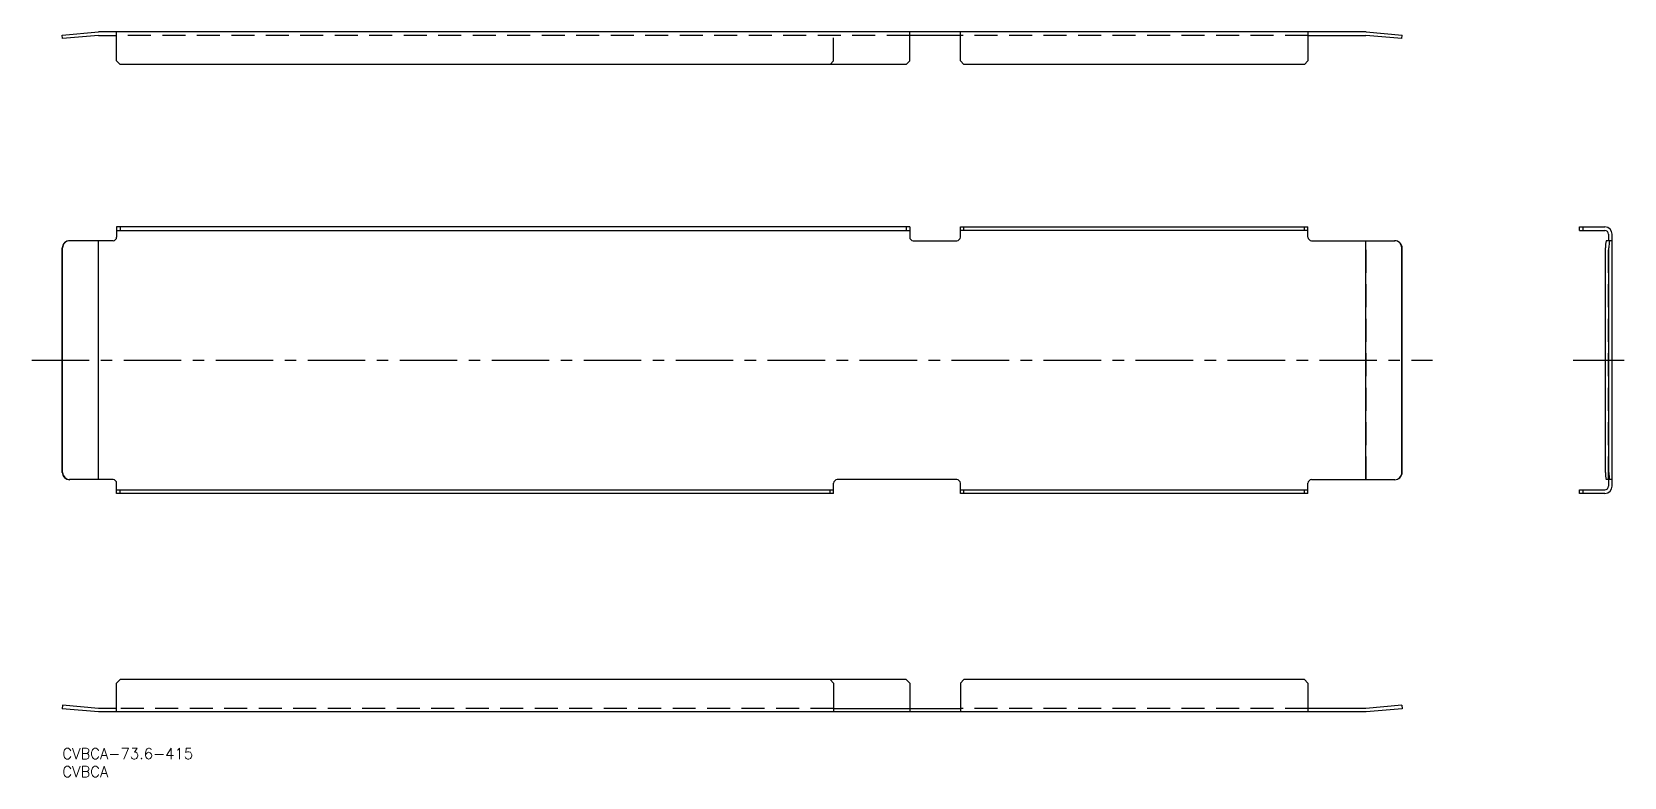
# Model space of a CAD drawing. Extents: x -8 to 431, y -8 to 198.
import ezdxf

# ---------------------------------------------------------------- set-up
doc = ezdxf.new("R2010")
doc.units = 0
doc.header["$LTSCALE"] = 0.5
doc.linetypes.add('CENTER', pattern=[50.8, 31.75, -6.35, 6.35, -6.35])
doc.linetypes.add('DASHED', pattern=[19.05, 12.7, -6.35])
for name, color, linetype in [('MSM_CENTER', 1, 'CENTER'), ('MSM_CONTINUOUS', 7, 'CONTINUOUS'), ('MSM_DASHED', 4, 'DASHED'), ('MSM_PART_NUMBER', 7, 'CONTINUOUS')]:
    doc.layers.add(name, color=color, linetype=linetype)
doc.styles.get("Standard").update_dxf_attribs({"font": 'txt.shx', "height": 3, "bigfont": 'bigfont.shx'})

msp = doc.modelspace()

# ---------------------------------------------------------------- linework, layer by layer
at = {"layer": 'MSM_CENTER'}
for p, q in [((-8.42, 107.16), (378.42, 107.16)), ((417.24, 107.16), (431.31, 107.16))]:
    msp.add_line(p, q, dxfattribs=at)
at = {"layer": 'MSM_CONTINUOUS'}
for p, q in [((0, 196.96), (9.96, 197.83)), ((0.09, 195.96), (0, 196.96)), ((10.01, 196.83), (0.09, 195.96)), ((360.04, 197.83), (9.96, 197.83)), ((10.01, 196.83), (15, 196.83)), ((15, 189.83), (15, 197.83)), ((234, 189.83), (234, 197.83)), ((248, 196.83), (234, 196.83)), ((248, 189.83), (248, 197.83)), ((344, 197.83), (344, 189.83)), ((344, 196.83), (359.99, 196.83)), ((369.91, 195.96), (359.99, 196.83)), ((360.04, 197.83), (370, 196.96)), ((369.91, 195.96), (370, 196.96)), ((16, 188.83), (15, 189.83)), ((234, 189.83), (233, 188.83)), ((248, 189.83), (249, 188.83)), ((343, 188.83), (344, 189.83)), ((233, 188.83), (16, 188.83)), ((343, 188.83), (249, 188.83)), ((234, 143.96), (15, 143.96)), ((15, 143.96), (15, 141.16)), ((15, 142.96), (234, 142.96)), ((16, 143.96), (16, 142.96)), ((233, 143.96), (233, 142.96)), ((234, 143.96), (234, 141.16)), ((248, 143.96), (344, 143.96)), ((248, 141.16), (248, 143.96)), ((344, 142.96), (248, 142.96)), ((249, 142.96), (249, 143.96)), ((343, 142.96), (343, 143.96)), ((344, 141.16), (344, 143.96)), ((418.99, 143.96), (425.99, 143.96)), ((418.99, 142.96), (418.99, 143.96)), ((418.99, 142.96), (425.99, 142.96)), ((419.99, 142.96), (419.99, 143.96)), ((426.99, 141.96), (426.99, 140.16)), ((427.99, 72.36), (427.99, 141.96)), ((0.09, 138.16), (0, 138.16)), ((0, 76.16), (0, 138.16)), ((0.09, 76.16), (0.09, 138.16)), ((14, 140.16), (1.99, 140.16)), ((10.01, 74.16), (10.01, 140.16)), ((235, 140.16), (247, 140.16)), ((345, 140.16), (368.01, 140.16)), ((359.99, 74.16), (359.99, 140.16)), ((369.91, 76.16), (369.91, 138.16)), ((369.91, 138.16), (370, 138.16)), ((370, 76.16), (370, 138.16)), ((426.12, 76.16), (426.12, 138.16)), ((427.99, 140.16), (426.3, 140.16)), ((427.12, 76.16), (427.12, 138.16)), ((0.09, 76.16), (0, 76.16)), ((369.91, 76.16), (370, 76.16)), ((14, 74.16), (1.99, 74.16)), ((15, 70.36), (15, 73.16)), ((15, 71.36), (213, 71.36)), ((213, 70.36), (15, 70.36)), ((16, 70.36), (16, 71.36)), ((212, 70.36), (212, 71.36)), ((213, 70.36), (213, 73.16)), ((247, 74.16), (214, 74.16)), ((248, 70.36), (248, 73.16)), ((248, 71.36), (344, 71.36)), ((344, 70.36), (248, 70.36)), ((249, 70.36), (249, 71.36)), ((343, 70.36), (343, 71.36)), ((344, 70.36), (344, 73.16)), ((345, 74.16), (368.01, 74.16)), ((418.99, 71.36), (425.99, 71.36)), ((418.99, 70.36), (418.99, 71.36)), ((425.99, 70.36), (418.99, 70.36)), ((419.99, 70.36), (419.99, 71.36)), ((427.99, 74.16), (426.3, 74.16)), ((426.99, 74.16), (426.99, 72.36)), ((16, 19), (15, 18)), ((15, 10), (15, 18)), ((233, 19), (16, 19)), ((213, 18), (212, 19)), ((213, 18), (213, 10)), ((233, 19), (234, 18)), ((234, 18), (234, 11)), ((249, 19), (248, 18)), ((248, 18), (248, 10)), ((343, 19), (249, 19)), ((344, 18), (343, 19)), ((344, 18), (344, 10)), ((0.09, 11.87), (0, 10.87)), ((9.96, 10), (0, 10.87)), ((10.01, 11), (0.09, 11.87)), ((360.04, 10), (9.96, 10)), ((15, 11), (10.01, 11)), ((213, 11), (248, 11)), ((359.99, 11), (344, 11)), ((369.91, 11.87), (359.99, 11)), ((370, 10.87), (360.04, 10)), ((369.91, 11.87), (370, 10.87))]:
    msp.add_line(p, q, dxfattribs=at)
for centre, radius, start, end in [((14, 141.16), 1, 270, 0), ((235, 141.16), 1, 180, 270), ((247, 141.16), 1, 270, 0), ((345, 141.16), 1, 180, 270), ((425.99, 141.96), 2, 0, 90), ((425.99, 141.96), 1, 0, 90), ((2, 138.16), 2, 87.7101, 180.0557), ((2.08, 138.16), 2, 90.1018, 180.1165), ((368, 138.16), 2, 359.9588, 92.2813), ((367.92, 138.16), 2, 359.9386, 89.8605), ((434.68, 138.42), 8.56, 168.2999, 181.7641), ((434.79, 138.5), 7.68, 167.5087, 182.5319), ((2, 76.16), 2, 179.9289, 272.3059), ((2.08, 76.15), 2, 179.8926, 269.8891), ((368, 76.15), 2, 267.6461, 0.1068), ((367.92, 76.15), 2, 270.1008, 0.1042), ((434.68, 75.89), 8.56, 178.2359, 191.7001), ((434.79, 75.82), 7.68, 177.4681, 192.4913), ((14, 73.16), 1, 0, 90), ((214, 73.16), 1, 90, 180), ((247, 73.16), 1, 0, 90), ((345, 73.16), 1, 90, 180), ((425.99, 72.36), 2, 270, 0), ((425.99, 72.36), 1, 270, 0)]:
    msp.add_arc(centre, radius, start, end, dxfattribs=at)
at = {"layer": 'MSM_DASHED'}
for p, q in [((234, 196.83), (15, 196.83)), ((213, 189.83), (213, 197.83)), ((344, 196.83), (248, 196.83)), ((212, 188.83), (213, 189.83)), ((9.96, 74.16), (9.96, 140.16)), ((360.04, 74.16), (360.04, 140.16)), ((426.99, 74.16), (426.99, 140.16)), ((213, 11), (15, 11)), ((234, 11), (234, 10)), ((344, 11), (248, 11))]:
    msp.add_line(p, q, dxfattribs=at)

# ---------------------------------------------------------------- texts
at = {"layer": 'MSM_PART_NUMBER'}
for s, p in [('CVBCA-73.6-415', (0, -3)), ('CVBCA', (0, -8))]:
    msp.add_text(s, height=3, dxfattribs=at).set_placement(p)

doc.saveas('drawing.dxf')
